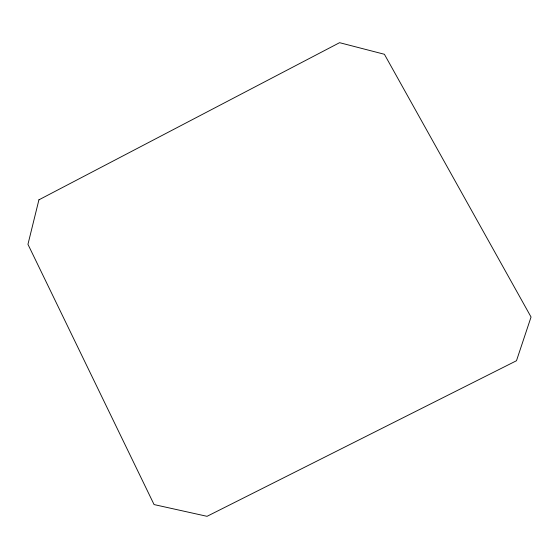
<?xml version="1.0" encoding="UTF-8"?>
<svg xmlns="http://www.w3.org/2000/svg" width="559" height="559" viewBox="0 0 559 559"><rect width="100%" height="100%" fill="white"/><g stroke="black" fill="none" stroke-linecap="round" stroke-linejoin="round"><path stroke-width="0.84" d="M38.92 199.829L27.95 244.325L154.074 504.574L207.033 516.32L516.481 360.737L531.05 317.023L384.396 54.272L339.586 42.68L38.92 199.829"/></g></svg>
